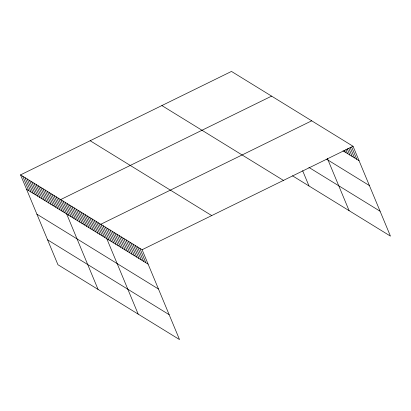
<?xml version="1.0" encoding="UTF-8"?>
<svg xmlns="http://www.w3.org/2000/svg" width="411" height="411" viewBox="0 0 411 411"><rect width="100%" height="100%" fill="white"/><g stroke="black" fill="none" stroke-linecap="round" stroke-linejoin="round"><path stroke-width="0.62" d="M20.55 174.881L142.114 249.718L179.52 339.573L57.951 264.735L20.55 174.881L231.48 71.427L353.049 146.265L390.45 236.12L292.509 175.826M271.599 96.123L60.669 199.576L98.07 289.431M311.713 120.819L100.782 224.272L138.188 314.127M142.114 249.718L353.049 146.265M342.974 150.791L359.05 160.686M326.74 159.309L369.412 185.577M308.892 167.395L380.088 211.228M161.872 105.565L283.441 180.403M90.158 140.742L211.722 215.58M26.551 189.296L148.119 264.134M36.913 214.193L158.482 289.031M47.589 239.839L169.157 314.677M351.713 147.159L356.753 159.273M350.136 147.477L354.457 157.855M348.8 148.371L352.16 156.442M347.223 148.684L349.864 155.029M345.887 149.578L347.567 153.616M344.552 150.472L345.271 152.204M327.372 158.435L349.119 210.673M302.64 170.704L309 185.978M139.817 248.306L145.823 262.721M137.526 246.888L143.526 261.309M135.229 245.475L141.23 259.896M132.933 244.062L138.933 258.483M130.636 242.649L136.637 257.065M128.34 241.236L134.34 255.652M126.043 239.824L132.044 254.239M123.747 238.411L129.748 252.827M121.451 236.993L127.451 251.414M119.154 235.58L125.155 250.001M116.858 234.167L122.858 248.588M114.561 232.754L120.562 247.17M112.265 231.342L118.265 245.757M109.968 229.929L115.969 244.345M107.672 228.511L113.672 242.932M105.375 227.098L111.376 241.519M103.079 225.685L109.079 240.106M98.553 222.901L104.558 237.317M96.328 221.529L102.329 235.945M94.098 220.157L100.099 234.573M91.869 218.786L97.869 233.201M89.639 217.414L95.64 231.83M87.409 216.042L93.415 230.458M85.185 214.67L91.185 229.086M82.955 213.299L88.956 227.715M80.726 211.922L86.726 226.343M78.496 210.55L84.496 224.971M76.266 209.178L82.267 223.599M74.037 207.807L80.042 222.228M71.812 206.435L77.813 220.856M69.582 205.063L75.583 219.484M67.353 203.692L73.353 218.113M65.123 202.32L71.124 216.736M62.893 200.948L68.899 215.364M58.439 198.205L64.44 212.621M56.209 196.833L62.21 211.249M53.98 195.461L59.98 209.877M51.75 194.09L57.756 208.505M49.526 192.718L55.526 207.134M47.296 191.346L53.296 205.762M45.066 189.974L51.067 204.39M42.836 188.598L48.837 203.019M40.607 187.226L46.613 201.647M38.377 185.854L44.383 200.275M36.153 184.482L42.153 198.903M33.923 183.111L39.924 197.532M31.693 181.739L37.694 196.16M29.464 180.367L35.464 194.788M27.234 178.996L33.24 193.411M25.009 177.624L31.01 192.04M22.78 176.252L28.78 190.668"/></g></svg>
